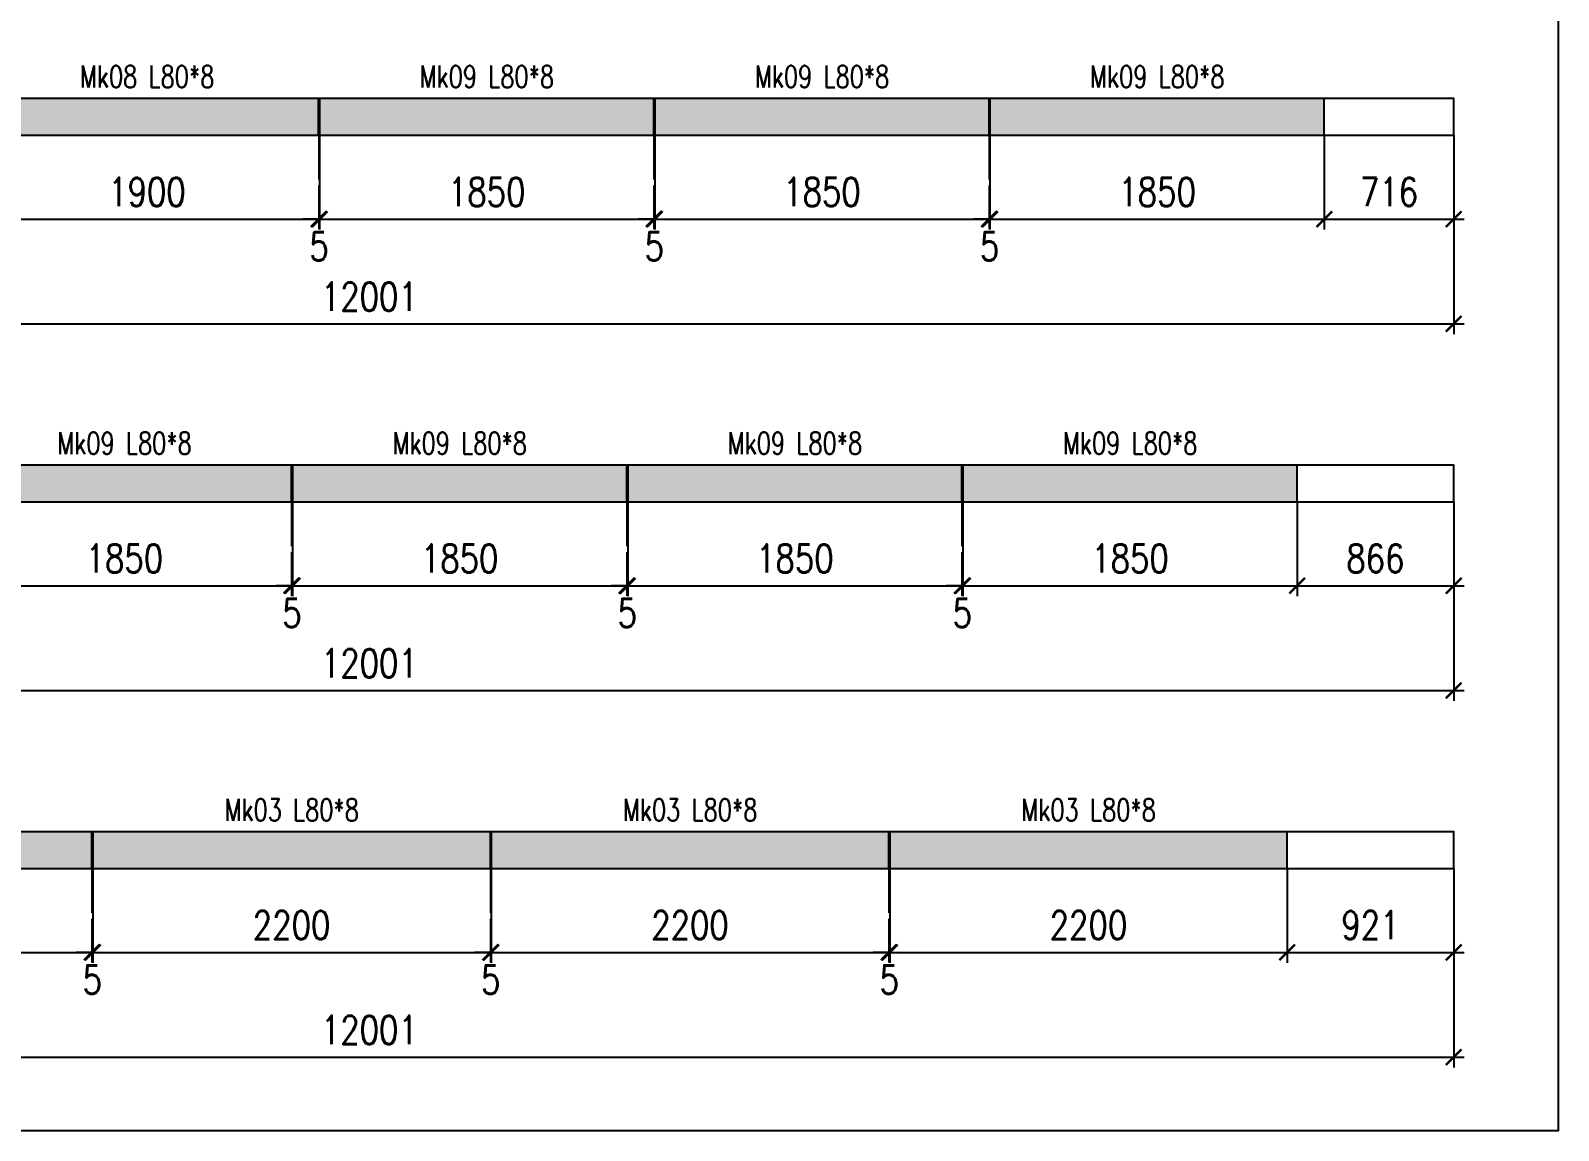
# Model space of a CAD drawing. Header units: millimetres. Extents: x -56 to 421004, y -1 to 91234.
# Drawn here: x 176852 to 185307, y 53550 to 59637 of the extents above; entities that cross this region are included whole.
import ezdxf
from ezdxf.enums import TextEntityAlignment as Align

# ---------------------------------------------------------------- set-up
doc = ezdxf.new("R2010")
doc.units = ezdxf.units.MM
doc.styles.add('EasyCutStyle', font='romans.shx', dxfattribs={"width": 0.8})
doc.styles.add('EasyCutStyleOptimezeBars', font='Romans.shx', dxfattribs={"width": 0.8})
doc.dimstyles.new('EasyCutDimOptimezeBars', dxfattribs={"dimscale": 57.971, "dimtxt": 2.7, "dimasz": 1.5, "dimexe": 1, "dimexo": 0, "dimgap": 1.25, "dimtad": 1, "dimdec": 1, "dimrnd": 0.5, "dimzin": 12, "dimdsep": 46, "dimtxsty": 'EasyCutStyleOptimezeBars', "dimblk": 'ARCHTICK', "dimblk1": 'ARCHTICK', "dimblk2": 'ARCHTICK', "dimcen": 1, "dimdle": 1, "dimclrd": 1, "dimclre": 1, "dimclrt": 3, "dimadec": 3, "dimazin": 0, "dimtfac": 1, "dimtdec": 1, "dimtix": 1, "dimtmove": 0, "dimatfit": 3, "dimfxl": 1, "dimtfill": 1, "dimtolj": 1, "dimtzin": 0, "dimarcsym": 0})

# ---------------------------------------------------------------- blocks, each defined once
blk = doc.blocks.new('_ArchTick')
at = {"color": 0, "linetype": 'ByBlock', "const_width": 0.15}
blk.add_lwpolyline([(-0.5, -0.5), (0.5, 0.5)], dxfattribs=at)
blk = doc.blocks.new('*D1141')
at = {"color": 1, "lineweight": -2}
for p, q in [((176546.3, 59057.4), (176546.3, 58535.6)), ((178446.3, 59057.4), (178446.3, 58535.6)), ((176488.3, 58593.6), (178504.2, 58593.6))]:
    blk.add_line(p, q, dxfattribs=at)
at = {"layer": 'Defpoints', "color": 0}
for p in [(176546.3, 59057.4), (178446.3, 59057.4), (178446.3, 58593.6)]:
    blk.add_point(p, dxfattribs=at)
at = {"color": 1, "lineweight": -2, "xscale": 86.9637, "yscale": 86.9637, "zscale": 86.9637, "rotation": 180}
blk.add_blockref('_ArchTick', (176546.3, 58593.6), dxfattribs=at)
at = {"color": 1, "lineweight": -2, "xscale": 86.9637, "yscale": 86.9637, "zscale": 86.9637}
blk.add_blockref('_ArchTick', (178446.3, 58593.6), dxfattribs=at)
at = {"color": 3, "insert": (177496.3, 58744.3), "char_height": 156.53, "attachment_point": 5, "style": 'EasyCutStyleOptimezeBars', "bg_fill": 3, "box_fill_scale": 1.1, "bg_fill_color": 256, "bg_fill_true_color": 13158600, "bg_fill_transparency": 1055532}
blk.add_mtext('\\A1;1900', dxfattribs=at)
blk = doc.blocks.new('*D1142')
at = {"color": 1, "lineweight": -2}
for p, q in [((178446.3, 59057.4), (178446.3, 58535.6)), ((178451.3, 59057.4), (178451.3, 58535.6)), ((178446.3, 58593.6), (178359.3, 58593.6)), ((178446.3, 58593.6), (178451.3, 58593.6)), ((178451.3, 58593.6), (178538.2, 58593.6))]:
    blk.add_line(p, q, dxfattribs=at)
at = {"layer": 'Defpoints', "color": 0}
for p in [(178446.3, 59057.4), (178451.3, 59057.4), (178451.3, 58593.6)]:
    blk.add_point(p, dxfattribs=at)
at = {"color": 1, "lineweight": -2, "xscale": 86.9637, "yscale": 86.9637, "zscale": 86.9637}
blk.add_blockref('_ArchTick', (178446.3, 58593.6), dxfattribs=at)
at = {"color": 1, "lineweight": -2, "xscale": 86.9637, "yscale": 86.9637, "zscale": 86.9637, "rotation": 180}
blk.add_blockref('_ArchTick', (178451.3, 58593.6), dxfattribs=at)
at = {"color": 3, "char_height": 156.53, "attachment_point": 5, "style": 'EasyCutStyleOptimezeBars', "bg_fill": 3, "box_fill_scale": 1.1, "bg_fill_color": 256, "bg_fill_true_color": 13158600}
for s, insert, bg_fill_transparency in [('\\A1;', (178448.8, 58796.5), 10834976), ('\\A1;5', (178448.8, 58442.9), 6990238)]:
    blk.add_mtext(s, dxfattribs=dict(at, insert=insert, bg_fill_transparency=bg_fill_transparency))
blk = doc.blocks.new('*D1143')
at = {"color": 1, "lineweight": -2}
for p, q in [((178451.3, 59057.4), (178451.3, 58535.6)), ((180301.3, 59057.4), (180301.3, 58535.6)), ((178393.3, 58593.6), (180359.2, 58593.6))]:
    blk.add_line(p, q, dxfattribs=at)
at = {"layer": 'Defpoints', "color": 0}
for p in [(178451.3, 59057.4), (180301.3, 59057.4), (180301.3, 58593.6)]:
    blk.add_point(p, dxfattribs=at)
at = {"color": 1, "lineweight": -2, "xscale": 86.9637, "yscale": 86.9637, "zscale": 86.9637, "rotation": 180}
blk.add_blockref('_ArchTick', (178451.3, 58593.6), dxfattribs=at)
at = {"color": 1, "lineweight": -2, "xscale": 86.9637, "yscale": 86.9637, "zscale": 86.9637}
blk.add_blockref('_ArchTick', (180301.3, 58593.6), dxfattribs=at)
at = {"color": 3, "insert": (179376.3, 58744.3), "char_height": 156.53, "attachment_point": 5, "style": 'EasyCutStyleOptimezeBars', "bg_fill": 3, "box_fill_scale": 1.1, "bg_fill_color": 256, "bg_fill_true_color": 13158600, "bg_fill_transparency": 10835492}
blk.add_mtext('\\A1;1850', dxfattribs=at)
blk = doc.blocks.new('*D1144')
at = {"color": 1, "lineweight": -2}
for p, q in [((180301.3, 59057.4), (180301.3, 58535.6)), ((180306.3, 59057.4), (180306.3, 58535.6)), ((180301.3, 58593.6), (180214.3, 58593.6)), ((180301.3, 58593.6), (180306.3, 58593.6)), ((180306.3, 58593.6), (180393.2, 58593.6))]:
    blk.add_line(p, q, dxfattribs=at)
at = {"layer": 'Defpoints', "color": 0}
for p in [(180301.3, 59057.4), (180306.3, 59057.4), (180306.3, 58593.6)]:
    blk.add_point(p, dxfattribs=at)
at = {"color": 1, "lineweight": -2, "xscale": 86.9637, "yscale": 86.9637, "zscale": 86.9637}
blk.add_blockref('_ArchTick', (180301.3, 58593.6), dxfattribs=at)
at = {"color": 1, "lineweight": -2, "xscale": 86.9637, "yscale": 86.9637, "zscale": 86.9637, "rotation": 180}
blk.add_blockref('_ArchTick', (180306.3, 58593.6), dxfattribs=at)
at = {"color": 3, "char_height": 156.53, "attachment_point": 5, "style": 'EasyCutStyleOptimezeBars', "bg_fill": 3, "box_fill_scale": 1.1, "bg_fill_color": 256, "bg_fill_true_color": 13158600}
for s, insert, bg_fill_transparency in [('\\A1;', (180303.8, 58796.5), 10835492), ('\\A1;5', (180303.8, 58442.9), 6619204)]:
    blk.add_mtext(s, dxfattribs=dict(at, insert=insert, bg_fill_transparency=bg_fill_transparency))
blk = doc.blocks.new('*D1145')
at = {"color": 1, "lineweight": -2}
for p, q in [((180306.3, 59057.4), (180306.3, 58535.6)), ((182156.3, 59057.4), (182156.3, 58535.6)), ((180248.3, 58593.6), (182214.2, 58593.6))]:
    blk.add_line(p, q, dxfattribs=at)
at = {"layer": 'Defpoints', "color": 0}
for p in [(180306.3, 59057.4), (182156.3, 59057.4), (182156.3, 58593.6)]:
    blk.add_point(p, dxfattribs=at)
at = {"color": 1, "lineweight": -2, "xscale": 86.9637, "yscale": 86.9637, "zscale": 86.9637, "rotation": 180}
blk.add_blockref('_ArchTick', (180306.3, 58593.6), dxfattribs=at)
at = {"color": 1, "lineweight": -2, "xscale": 86.9637, "yscale": 86.9637, "zscale": 86.9637}
blk.add_blockref('_ArchTick', (182156.3, 58593.6), dxfattribs=at)
at = {"color": 3, "insert": (181231.3, 58744.3), "char_height": 156.53, "attachment_point": 5, "style": 'EasyCutStyleOptimezeBars', "bg_fill": 3, "box_fill_scale": 1.1, "bg_fill_color": 256, "bg_fill_true_color": 13158600, "bg_fill_transparency": 10837040}
blk.add_mtext('\\A1;1850', dxfattribs=at)
blk = doc.blocks.new('*D1146')
at = {"color": 1, "lineweight": -2}
for p, q in [((182156.3, 59057.4), (182156.3, 58535.6)), ((182161.3, 59057.4), (182161.3, 58535.6)), ((182156.3, 58593.6), (182069.3, 58593.6)), ((182156.3, 58593.6), (182161.3, 58593.6)), ((182161.3, 58593.6), (182248.2, 58593.6))]:
    blk.add_line(p, q, dxfattribs=at)
at = {"layer": 'Defpoints', "color": 0}
for p in [(182156.3, 59057.4), (182161.3, 59057.4), (182161.3, 58593.6)]:
    blk.add_point(p, dxfattribs=at)
at = {"color": 1, "lineweight": -2, "xscale": 86.9637, "yscale": 86.9637, "zscale": 86.9637}
blk.add_blockref('_ArchTick', (182156.3, 58593.6), dxfattribs=at)
at = {"color": 1, "lineweight": -2, "xscale": 86.9637, "yscale": 86.9637, "zscale": 86.9637, "rotation": 180}
blk.add_blockref('_ArchTick', (182161.3, 58593.6), dxfattribs=at)
at = {"color": 3, "char_height": 156.53, "attachment_point": 5, "style": 'EasyCutStyleOptimezeBars', "bg_fill": 3, "box_fill_scale": 1.1, "bg_fill_color": 256, "bg_fill_true_color": 13158600}
for s, insert, bg_fill_transparency in [('\\A1;', (182158.8, 58796.5), 1245404), ('\\A1;5', (182158.8, 58442.9), 1262972)]:
    blk.add_mtext(s, dxfattribs=dict(at, insert=insert, bg_fill_transparency=bg_fill_transparency))
blk = doc.blocks.new('*D1147')
at = {"color": 1, "lineweight": -2}
for p, q in [((182161.3, 59057.4), (182161.3, 58535.6)), ((184011.3, 59057.4), (184011.3, 58535.6)), ((182103.3, 58593.6), (184069.2, 58593.6))]:
    blk.add_line(p, q, dxfattribs=at)
at = {"layer": 'Defpoints', "color": 0}
for p in [(182161.3, 59057.4), (184011.3, 59057.4), (184011.3, 58593.6)]:
    blk.add_point(p, dxfattribs=at)
at = {"color": 1, "lineweight": -2, "xscale": 86.9637, "yscale": 86.9637, "zscale": 86.9637, "rotation": 180}
blk.add_blockref('_ArchTick', (182161.3, 58593.6), dxfattribs=at)
at = {"color": 1, "lineweight": -2, "xscale": 86.9637, "yscale": 86.9637, "zscale": 86.9637}
blk.add_blockref('_ArchTick', (184011.3, 58593.6), dxfattribs=at)
at = {"color": 3, "insert": (183086.3, 58744.3), "char_height": 156.53, "attachment_point": 5, "style": 'EasyCutStyleOptimezeBars', "bg_fill": 3, "box_fill_scale": 1.1, "bg_fill_color": 256, "bg_fill_true_color": 13158600, "bg_fill_transparency": 1328540}
blk.add_mtext('\\A1;1850', dxfattribs=at)
blk = doc.blocks.new('*D1148')
at = {"color": 1, "lineweight": -2}
for p, q in [((184011.3, 59057.4), (184011.3, 58535.6)), ((184727.3, 59057.4), (184727.3, 58535.6)), ((183953.3, 58593.6), (184785.2, 58593.6))]:
    blk.add_line(p, q, dxfattribs=at)
at = {"layer": 'Defpoints', "color": 0}
for p in [(184011.3, 59057.4), (184727.3, 59057.4), (184727.3, 58593.6)]:
    blk.add_point(p, dxfattribs=at)
at = {"color": 1, "lineweight": -2, "xscale": 86.9637, "yscale": 86.9637, "zscale": 86.9637, "rotation": 180}
blk.add_blockref('_ArchTick', (184011.3, 58593.6), dxfattribs=at)
at = {"color": 1, "lineweight": -2, "xscale": 86.9637, "yscale": 86.9637, "zscale": 86.9637}
blk.add_blockref('_ArchTick', (184727.3, 58593.6), dxfattribs=at)
at = {"color": 3, "insert": (184369.3, 58744.3), "char_height": 156.53, "attachment_point": 5, "style": 'EasyCutStyleOptimezeBars', "bg_fill": 3, "box_fill_scale": 1.1, "bg_fill_color": 256, "bg_fill_true_color": 13158600, "bg_fill_transparency": 1354124}
blk.add_mtext('\\A1;716', dxfattribs=at)
blk = doc.blocks.new('*D1149')
at = {"color": 1, "lineweight": -2}
for p, q in [((172726.3, 59057.4), (172726.3, 57955.9)), ((184727.3, 59057.4), (184727.3, 57955.9)), ((172668.3, 58013.8), (184785.2, 58013.8))]:
    blk.add_line(p, q, dxfattribs=at)
at = {"layer": 'Defpoints', "color": 0}
for p in [(172726.3, 59057.4), (184727.3, 59057.4), (184727.3, 58013.8)]:
    blk.add_point(p, dxfattribs=at)
at = {"color": 1, "lineweight": -2, "xscale": 86.9637, "yscale": 86.9637, "zscale": 86.9637, "rotation": 180}
blk.add_blockref('_ArchTick', (172726.3, 58013.8), dxfattribs=at)
at = {"color": 1, "lineweight": -2, "xscale": 86.9637, "yscale": 86.9637, "zscale": 86.9637}
blk.add_blockref('_ArchTick', (184727.3, 58013.8), dxfattribs=at)
at = {"color": 3, "insert": (178726.8, 58164.6), "char_height": 156.53, "attachment_point": 5, "style": 'EasyCutStyleOptimezeBars', "bg_fill": 3, "box_fill_scale": 1.1, "bg_fill_color": 256, "bg_fill_true_color": 13158600, "bg_fill_transparency": 4837208}
blk.add_mtext('\\A1;12001', dxfattribs=at)
blk = doc.blocks.new('*D1155')
at = {"color": 1, "lineweight": -2}
for p, q in [((176446.3, 57028.3), (176446.3, 56506.5)), ((178296.3, 57028.3), (178296.3, 56506.5)), ((176388.3, 56564.5), (178354.2, 56564.5))]:
    blk.add_line(p, q, dxfattribs=at)
at = {"layer": 'Defpoints', "color": 0}
for p in [(176446.3, 57028.3), (178296.3, 57028.3), (178296.3, 56564.5)]:
    blk.add_point(p, dxfattribs=at)
at = {"color": 1, "lineweight": -2, "xscale": 86.9637, "yscale": 86.9637, "zscale": 86.9637, "rotation": 180}
blk.add_blockref('_ArchTick', (176446.3, 56564.5), dxfattribs=at)
at = {"color": 1, "lineweight": -2, "xscale": 86.9637, "yscale": 86.9637, "zscale": 86.9637}
blk.add_blockref('_ArchTick', (178296.3, 56564.5), dxfattribs=at)
at = {"color": 3, "insert": (177371.3, 56715.2), "char_height": 156.53, "attachment_point": 5, "style": 'EasyCutStyleOptimezeBars', "bg_fill": 3, "box_fill_scale": 1.1, "bg_fill_color": 256, "bg_fill_true_color": 13158600, "bg_fill_transparency": 2188832}
blk.add_mtext('\\A1;1850', dxfattribs=at)
blk = doc.blocks.new('*D1156')
at = {"color": 1, "lineweight": -2}
for p, q in [((178296.3, 57028.3), (178296.3, 56506.5)), ((178301.3, 57028.3), (178301.3, 56506.5)), ((178296.3, 56564.5), (178209.3, 56564.5)), ((178296.3, 56564.5), (178301.3, 56564.5)), ((178301.3, 56564.5), (178388.2, 56564.5))]:
    blk.add_line(p, q, dxfattribs=at)
at = {"layer": 'Defpoints', "color": 0}
for p in [(178296.3, 57028.3), (178301.3, 57028.3), (178301.3, 56564.5)]:
    blk.add_point(p, dxfattribs=at)
at = {"color": 1, "lineweight": -2, "xscale": 86.9637, "yscale": 86.9637, "zscale": 86.9637}
blk.add_blockref('_ArchTick', (178296.3, 56564.5), dxfattribs=at)
at = {"color": 1, "lineweight": -2, "xscale": 86.9637, "yscale": 86.9637, "zscale": 86.9637, "rotation": 180}
blk.add_blockref('_ArchTick', (178301.3, 56564.5), dxfattribs=at)
at = {"color": 3, "char_height": 156.53, "attachment_point": 5, "style": 'EasyCutStyleOptimezeBars', "bg_fill": 3, "box_fill_scale": 1.1, "bg_fill_color": 256, "bg_fill_true_color": 13158600}
for s, insert, bg_fill_transparency in [('\\A1;', (178298.8, 56767.4), 2679132), ('\\A1;5', (178298.8, 56413.7), 1692060)]:
    blk.add_mtext(s, dxfattribs=dict(at, insert=insert, bg_fill_transparency=bg_fill_transparency))
blk = doc.blocks.new('*D1157')
at = {"color": 1, "lineweight": -2}
for p, q in [((178301.3, 57028.3), (178301.3, 56506.5)), ((180151.3, 57028.3), (180151.3, 56506.5)), ((178243.3, 56564.5), (180209.2, 56564.5))]:
    blk.add_line(p, q, dxfattribs=at)
at = {"layer": 'Defpoints', "color": 0}
for p in [(178301.3, 57028.3), (180151.3, 57028.3), (180151.3, 56564.5)]:
    blk.add_point(p, dxfattribs=at)
at = {"color": 1, "lineweight": -2, "xscale": 86.9637, "yscale": 86.9637, "zscale": 86.9637, "rotation": 180}
blk.add_blockref('_ArchTick', (178301.3, 56564.5), dxfattribs=at)
at = {"color": 1, "lineweight": -2, "xscale": 86.9637, "yscale": 86.9637, "zscale": 86.9637}
blk.add_blockref('_ArchTick', (180151.3, 56564.5), dxfattribs=at)
at = {"color": 3, "insert": (179226.3, 56715.2), "char_height": 156.53, "attachment_point": 5, "style": 'EasyCutStyleOptimezeBars', "bg_fill": 3, "box_fill_scale": 1.1, "bg_fill_color": 256, "bg_fill_true_color": 13158600, "bg_fill_transparency": 1715920}
blk.add_mtext('\\A1;1850', dxfattribs=at)
blk = doc.blocks.new('*D1158')
at = {"color": 1, "lineweight": -2}
for p, q in [((180151.3, 57028.3), (180151.3, 56506.5)), ((180156.3, 57028.3), (180156.3, 56506.5)), ((180151.3, 56564.5), (180064.3, 56564.5)), ((180151.3, 56564.5), (180156.3, 56564.5)), ((180156.3, 56564.5), (180243.2, 56564.5))]:
    blk.add_line(p, q, dxfattribs=at)
at = {"layer": 'Defpoints', "color": 0}
for p in [(180151.3, 57028.3), (180156.3, 57028.3), (180156.3, 56564.5)]:
    blk.add_point(p, dxfattribs=at)
at = {"color": 1, "lineweight": -2, "xscale": 86.9637, "yscale": 86.9637, "zscale": 86.9637}
blk.add_blockref('_ArchTick', (180151.3, 56564.5), dxfattribs=at)
at = {"color": 1, "lineweight": -2, "xscale": 86.9637, "yscale": 86.9637, "zscale": 86.9637, "rotation": 180}
blk.add_blockref('_ArchTick', (180156.3, 56564.5), dxfattribs=at)
at = {"color": 3, "char_height": 156.53, "attachment_point": 5, "style": 'EasyCutStyleOptimezeBars', "bg_fill": 3, "box_fill_scale": 1.1, "bg_fill_color": 256, "bg_fill_true_color": 13158600, "bg_fill_transparency": 1795644}
for s, insert in [('\\A1;', (180153.8, 56767.4)), ('\\A1;5', (180153.8, 56413.7))]:
    blk.add_mtext(s, dxfattribs=dict(at, insert=insert))
blk = doc.blocks.new('*D1159')
at = {"color": 1, "lineweight": -2}
for p, q in [((180156.3, 57028.3), (180156.3, 56506.5)), ((182006.3, 57028.3), (182006.3, 56506.5)), ((180098.3, 56564.5), (182064.2, 56564.5))]:
    blk.add_line(p, q, dxfattribs=at)
at = {"layer": 'Defpoints', "color": 0}
for p in [(180156.3, 57028.3), (182006.3, 57028.3), (182006.3, 56564.5)]:
    blk.add_point(p, dxfattribs=at)
at = {"color": 1, "lineweight": -2, "xscale": 86.9637, "yscale": 86.9637, "zscale": 86.9637, "rotation": 180}
blk.add_blockref('_ArchTick', (180156.3, 56564.5), dxfattribs=at)
at = {"color": 1, "lineweight": -2, "xscale": 86.9637, "yscale": 86.9637, "zscale": 86.9637}
blk.add_blockref('_ArchTick', (182006.3, 56564.5), dxfattribs=at)
at = {"color": 3, "insert": (181081.3, 56715.2), "char_height": 156.53, "attachment_point": 5, "style": 'EasyCutStyleOptimezeBars', "bg_fill": 3, "box_fill_scale": 1.1, "bg_fill_color": 256, "bg_fill_true_color": 13158600, "bg_fill_transparency": 1816128}
blk.add_mtext('\\A1;1850', dxfattribs=at)
blk = doc.blocks.new('*D1160')
at = {"color": 1, "lineweight": -2}
for p, q in [((182006.3, 57028.3), (182006.3, 56506.5)), ((182011.3, 57028.3), (182011.3, 56506.5)), ((182006.3, 56564.5), (181919.3, 56564.5)), ((182006.3, 56564.5), (182011.3, 56564.5)), ((182011.3, 56564.5), (182098.2, 56564.5))]:
    blk.add_line(p, q, dxfattribs=at)
at = {"layer": 'Defpoints', "color": 0}
for p in [(182006.3, 57028.3), (182011.3, 57028.3), (182011.3, 56564.5)]:
    blk.add_point(p, dxfattribs=at)
at = {"color": 1, "lineweight": -2, "xscale": 86.9637, "yscale": 86.9637, "zscale": 86.9637}
blk.add_blockref('_ArchTick', (182006.3, 56564.5), dxfattribs=at)
at = {"color": 1, "lineweight": -2, "xscale": 86.9637, "yscale": 86.9637, "zscale": 86.9637, "rotation": 180}
blk.add_blockref('_ArchTick', (182011.3, 56564.5), dxfattribs=at)
at = {"color": 3, "char_height": 156.53, "attachment_point": 5, "style": 'EasyCutStyleOptimezeBars', "bg_fill": 3, "box_fill_scale": 1.1, "bg_fill_color": 256, "bg_fill_true_color": 13158600}
for s, insert, bg_fill_transparency in [('\\A1;', (182008.8, 56767.4), 2682372), ('\\A1;5', (182008.8, 56413.7), 2682620)]:
    blk.add_mtext(s, dxfattribs=dict(at, insert=insert, bg_fill_transparency=bg_fill_transparency))
blk = doc.blocks.new('*D1161')
at = {"color": 1, "lineweight": -2}
for p, q in [((182011.3, 57028.3), (182011.3, 56506.5)), ((183861.3, 57028.3), (183861.3, 56506.5)), ((181953.3, 56564.5), (183919.2, 56564.5))]:
    blk.add_line(p, q, dxfattribs=at)
at = {"layer": 'Defpoints', "color": 0}
for p in [(182011.3, 57028.3), (183861.3, 57028.3), (183861.3, 56564.5)]:
    blk.add_point(p, dxfattribs=at)
at = {"color": 1, "lineweight": -2, "xscale": 86.9637, "yscale": 86.9637, "zscale": 86.9637, "rotation": 180}
blk.add_blockref('_ArchTick', (182011.3, 56564.5), dxfattribs=at)
at = {"color": 1, "lineweight": -2, "xscale": 86.9637, "yscale": 86.9637, "zscale": 86.9637}
blk.add_blockref('_ArchTick', (183861.3, 56564.5), dxfattribs=at)
at = {"color": 3, "insert": (182936.3, 56715.2), "char_height": 156.53, "attachment_point": 5, "style": 'EasyCutStyleOptimezeBars', "bg_fill": 3, "box_fill_scale": 1.1, "bg_fill_color": 256, "bg_fill_true_color": 13158600, "bg_fill_transparency": 2683260}
blk.add_mtext('\\A1;1850', dxfattribs=at)
blk = doc.blocks.new('*D1162')
at = {"color": 1, "lineweight": -2}
for p, q in [((183861.3, 57028.3), (183861.3, 56506.5)), ((184727.3, 57028.3), (184727.3, 56506.5)), ((183803.3, 56564.5), (184785.2, 56564.5))]:
    blk.add_line(p, q, dxfattribs=at)
at = {"layer": 'Defpoints', "color": 0}
for p in [(183861.3, 57028.3), (184727.3, 57028.3), (184727.3, 56564.5)]:
    blk.add_point(p, dxfattribs=at)
at = {"color": 1, "lineweight": -2, "xscale": 86.9637, "yscale": 86.9637, "zscale": 86.9637, "rotation": 180}
blk.add_blockref('_ArchTick', (183861.3, 56564.5), dxfattribs=at)
at = {"color": 1, "lineweight": -2, "xscale": 86.9637, "yscale": 86.9637, "zscale": 86.9637}
blk.add_blockref('_ArchTick', (184727.3, 56564.5), dxfattribs=at)
at = {"color": 3, "insert": (184294.3, 56715.2), "char_height": 156.53, "attachment_point": 5, "style": 'EasyCutStyleOptimezeBars', "bg_fill": 3, "box_fill_scale": 1.1, "bg_fill_color": 256, "bg_fill_true_color": 13158600, "bg_fill_transparency": 2129964}
blk.add_mtext('\\A1;866', dxfattribs=at)
blk = doc.blocks.new('*D1163')
at = {"color": 1, "lineweight": -2}
for p, q in [((172726.3, 57028.3), (172726.3, 55926.7)), ((184727.3, 57028.3), (184727.3, 55926.7)), ((172668.3, 55984.7), (184785.2, 55984.7))]:
    blk.add_line(p, q, dxfattribs=at)
at = {"layer": 'Defpoints', "color": 0}
for p in [(172726.3, 57028.3), (184727.3, 57028.3), (184727.3, 55984.7)]:
    blk.add_point(p, dxfattribs=at)
at = {"color": 1, "lineweight": -2, "xscale": 86.9637, "yscale": 86.9637, "zscale": 86.9637, "rotation": 180}
blk.add_blockref('_ArchTick', (172726.3, 55984.7), dxfattribs=at)
at = {"color": 1, "lineweight": -2, "xscale": 86.9637, "yscale": 86.9637, "zscale": 86.9637}
blk.add_blockref('_ArchTick', (184727.3, 55984.7), dxfattribs=at)
at = {"color": 3, "insert": (178726.8, 56135.4), "char_height": 156.53, "attachment_point": 5, "style": 'EasyCutStyleOptimezeBars', "bg_fill": 3, "box_fill_scale": 1.1, "bg_fill_color": 256, "bg_fill_true_color": 13158600, "bg_fill_transparency": 1203100}
blk.add_mtext('\\A1;12001', dxfattribs=at)
blk = doc.blocks.new('*D1167')
at = {"color": 1, "lineweight": -2}
for p, q in [((174991.3, 54999.1), (174991.3, 54477.3)), ((177191.3, 54999.1), (177191.3, 54477.3)), ((174933.3, 54535.3), (177249.2, 54535.3))]:
    blk.add_line(p, q, dxfattribs=at)
at = {"layer": 'Defpoints', "color": 0}
for p in [(174991.3, 54999.1), (177191.3, 54999.1), (177191.3, 54535.3)]:
    blk.add_point(p, dxfattribs=at)
at = {"color": 1, "lineweight": -2, "xscale": 86.9637, "yscale": 86.9637, "zscale": 86.9637, "rotation": 180}
blk.add_blockref('_ArchTick', (174991.3, 54535.3), dxfattribs=at)
at = {"color": 1, "lineweight": -2, "xscale": 86.9637, "yscale": 86.9637, "zscale": 86.9637}
blk.add_blockref('_ArchTick', (177191.3, 54535.3), dxfattribs=at)
at = {"color": 3, "insert": (176091.3, 54686), "char_height": 156.53, "attachment_point": 5, "style": 'EasyCutStyleOptimezeBars', "bg_fill": 3, "box_fill_scale": 1.1, "bg_fill_color": 256, "bg_fill_true_color": 13158600, "bg_fill_transparency": 0}
blk.add_mtext('\\A1;2200', dxfattribs=at)
blk = doc.blocks.new('*D1168')
at = {"color": 1, "lineweight": -2}
for p, q in [((177191.3, 54999.1), (177191.3, 54477.3)), ((177196.3, 54999.1), (177196.3, 54477.3)), ((177191.3, 54535.3), (177104.3, 54535.3)), ((177191.3, 54535.3), (177196.3, 54535.3)), ((177196.3, 54535.3), (177283.2, 54535.3))]:
    blk.add_line(p, q, dxfattribs=at)
at = {"layer": 'Defpoints', "color": 0}
for p in [(177191.3, 54999.1), (177196.3, 54999.1), (177196.3, 54535.3)]:
    blk.add_point(p, dxfattribs=at)
at = {"color": 1, "lineweight": -2, "xscale": 86.9637, "yscale": 86.9637, "zscale": 86.9637}
blk.add_blockref('_ArchTick', (177191.3, 54535.3), dxfattribs=at)
at = {"color": 1, "lineweight": -2, "xscale": 86.9637, "yscale": 86.9637, "zscale": 86.9637, "rotation": 180}
blk.add_blockref('_ArchTick', (177196.3, 54535.3), dxfattribs=at)
at = {"color": 3, "char_height": 156.53, "attachment_point": 5, "style": 'EasyCutStyleOptimezeBars', "bg_fill": 3, "box_fill_scale": 1.1, "bg_fill_color": 256, "bg_fill_true_color": 13158600}
for s, insert, bg_fill_transparency in [('\\A1;', (177193.8, 54738.2), 4837207), ('\\A1;5', (177193.8, 54384.6), 0)]:
    blk.add_mtext(s, dxfattribs=dict(at, insert=insert, bg_fill_transparency=bg_fill_transparency))
blk = doc.blocks.new('*D1169')
at = {"color": 1, "lineweight": -2}
for p, q in [((177196.3, 54999.1), (177196.3, 54477.3)), ((179396.3, 54999.1), (179396.3, 54477.3)), ((177138.3, 54535.3), (179454.2, 54535.3))]:
    blk.add_line(p, q, dxfattribs=at)
at = {"layer": 'Defpoints', "color": 0}
for p in [(177196.3, 54999.1), (179396.3, 54999.1), (179396.3, 54535.3)]:
    blk.add_point(p, dxfattribs=at)
at = {"color": 1, "lineweight": -2, "xscale": 86.9637, "yscale": 86.9637, "zscale": 86.9637, "rotation": 180}
blk.add_blockref('_ArchTick', (177196.3, 54535.3), dxfattribs=at)
at = {"color": 1, "lineweight": -2, "xscale": 86.9637, "yscale": 86.9637, "zscale": 86.9637}
blk.add_blockref('_ArchTick', (179396.3, 54535.3), dxfattribs=at)
at = {"color": 3, "insert": (178296.3, 54686), "char_height": 156.53, "attachment_point": 5, "style": 'EasyCutStyleOptimezeBars', "bg_fill": 3, "box_fill_scale": 1.1, "bg_fill_color": 256, "bg_fill_true_color": 13158600, "bg_fill_transparency": 2643520}
blk.add_mtext('\\A1;2200', dxfattribs=at)
blk = doc.blocks.new('*D1170')
at = {"color": 1, "lineweight": -2}
for p, q in [((179396.3, 54999.1), (179396.3, 54477.3)), ((179401.3, 54999.1), (179401.3, 54477.3)), ((179396.3, 54535.3), (179309.3, 54535.3)), ((179396.3, 54535.3), (179401.3, 54535.3)), ((179401.3, 54535.3), (179488.2, 54535.3))]:
    blk.add_line(p, q, dxfattribs=at)
at = {"layer": 'Defpoints', "color": 0}
for p in [(179396.3, 54999.1), (179401.3, 54999.1), (179401.3, 54535.3)]:
    blk.add_point(p, dxfattribs=at)
at = {"color": 1, "lineweight": -2, "xscale": 86.9637, "yscale": 86.9637, "zscale": 86.9637}
blk.add_blockref('_ArchTick', (179396.3, 54535.3), dxfattribs=at)
at = {"color": 1, "lineweight": -2, "xscale": 86.9637, "yscale": 86.9637, "zscale": 86.9637, "rotation": 180}
blk.add_blockref('_ArchTick', (179401.3, 54535.3), dxfattribs=at)
at = {"color": 3, "char_height": 156.53, "attachment_point": 5, "style": 'EasyCutStyleOptimezeBars', "bg_fill": 3, "box_fill_scale": 1.1, "bg_fill_color": 256, "bg_fill_true_color": 13158600}
for s, insert, bg_fill_transparency in [('\\A1;', (179398.8, 54738.2), 2695128), ('\\A1;5', (179398.8, 54384.6), 0)]:
    blk.add_mtext(s, dxfattribs=dict(at, insert=insert, bg_fill_transparency=bg_fill_transparency))
blk = doc.blocks.new('*D1171')
at = {"color": 1, "lineweight": -2}
for p, q in [((179401.3, 54999.1), (179401.3, 54477.3)), ((181601.3, 54999.1), (181601.3, 54477.3)), ((179343.3, 54535.3), (181659.2, 54535.3))]:
    blk.add_line(p, q, dxfattribs=at)
at = {"layer": 'Defpoints', "color": 0}
for p in [(179401.3, 54999.1), (181601.3, 54999.1), (181601.3, 54535.3)]:
    blk.add_point(p, dxfattribs=at)
at = {"color": 1, "lineweight": -2, "xscale": 86.9637, "yscale": 86.9637, "zscale": 86.9637, "rotation": 180}
blk.add_blockref('_ArchTick', (179401.3, 54535.3), dxfattribs=at)
at = {"color": 1, "lineweight": -2, "xscale": 86.9637, "yscale": 86.9637, "zscale": 86.9637}
blk.add_blockref('_ArchTick', (181601.3, 54535.3), dxfattribs=at)
at = {"color": 3, "insert": (180501.3, 54686), "char_height": 156.53, "attachment_point": 5, "style": 'EasyCutStyleOptimezeBars', "bg_fill": 3, "box_fill_scale": 1.1, "bg_fill_color": 256, "bg_fill_true_color": 13158600, "bg_fill_transparency": 3562700}
blk.add_mtext('\\A1;2200', dxfattribs=at)
blk = doc.blocks.new('*D1172')
at = {"color": 1, "lineweight": -2}
for p, q in [((181601.3, 54999.1), (181601.3, 54477.3)), ((181606.3, 54999.1), (181606.3, 54477.3)), ((181601.3, 54535.3), (181514.3, 54535.3)), ((181601.3, 54535.3), (181606.3, 54535.3)), ((181606.3, 54535.3), (181693.2, 54535.3))]:
    blk.add_line(p, q, dxfattribs=at)
at = {"layer": 'Defpoints', "color": 0}
for p in [(181601.3, 54999.1), (181606.3, 54999.1), (181606.3, 54535.3)]:
    blk.add_point(p, dxfattribs=at)
at = {"color": 1, "lineweight": -2, "xscale": 86.9637, "yscale": 86.9637, "zscale": 86.9637}
blk.add_blockref('_ArchTick', (181601.3, 54535.3), dxfattribs=at)
at = {"color": 1, "lineweight": -2, "xscale": 86.9637, "yscale": 86.9637, "zscale": 86.9637, "rotation": 180}
blk.add_blockref('_ArchTick', (181606.3, 54535.3), dxfattribs=at)
at = {"color": 3, "char_height": 156.53, "attachment_point": 5, "style": 'EasyCutStyleOptimezeBars', "bg_fill": 3, "box_fill_scale": 1.1, "bg_fill_color": 256, "bg_fill_true_color": 13158600}
for s, insert, bg_fill_transparency in [('\\A1;', (181603.8, 54738.2), 2670656), ('\\A1;5', (181603.8, 54384.6), 2673696)]:
    blk.add_mtext(s, dxfattribs=dict(at, insert=insert, bg_fill_transparency=bg_fill_transparency))
blk = doc.blocks.new('*D1173')
at = {"color": 1, "lineweight": -2}
for p, q in [((181606.3, 54999.1), (181606.3, 54477.3)), ((183806.3, 54999.1), (183806.3, 54477.3)), ((181548.3, 54535.3), (183864.2, 54535.3))]:
    blk.add_line(p, q, dxfattribs=at)
at = {"layer": 'Defpoints', "color": 0}
for p in [(181606.3, 54999.1), (183806.3, 54999.1), (183806.3, 54535.3)]:
    blk.add_point(p, dxfattribs=at)
at = {"color": 1, "lineweight": -2, "xscale": 86.9637, "yscale": 86.9637, "zscale": 86.9637, "rotation": 180}
blk.add_blockref('_ArchTick', (181606.3, 54535.3), dxfattribs=at)
at = {"color": 1, "lineweight": -2, "xscale": 86.9637, "yscale": 86.9637, "zscale": 86.9637}
blk.add_blockref('_ArchTick', (183806.3, 54535.3), dxfattribs=at)
at = {"color": 3, "insert": (182706.3, 54686), "char_height": 156.53, "attachment_point": 5, "style": 'EasyCutStyleOptimezeBars', "bg_fill": 3, "box_fill_scale": 1.1, "bg_fill_color": 256, "bg_fill_true_color": 13158600, "bg_fill_transparency": 0}
blk.add_mtext('\\A1;2200', dxfattribs=at)
blk = doc.blocks.new('*D1174')
at = {"color": 1, "lineweight": -2}
for p, q in [((183806.3, 54999.1), (183806.3, 54477.3)), ((184727.3, 54999.1), (184727.3, 54477.3)), ((183748.3, 54535.3), (184785.2, 54535.3))]:
    blk.add_line(p, q, dxfattribs=at)
at = {"layer": 'Defpoints', "color": 0}
for p in [(183806.3, 54999.1), (184727.3, 54999.1), (184727.3, 54535.3)]:
    blk.add_point(p, dxfattribs=at)
at = {"color": 1, "lineweight": -2, "xscale": 86.9637, "yscale": 86.9637, "zscale": 86.9637, "rotation": 180}
blk.add_blockref('_ArchTick', (183806.3, 54535.3), dxfattribs=at)
at = {"color": 1, "lineweight": -2, "xscale": 86.9637, "yscale": 86.9637, "zscale": 86.9637}
blk.add_blockref('_ArchTick', (184727.3, 54535.3), dxfattribs=at)
at = {"color": 3, "insert": (184266.8, 54686), "char_height": 156.53, "attachment_point": 5, "style": 'EasyCutStyleOptimezeBars', "bg_fill": 3, "box_fill_scale": 1.1, "bg_fill_color": 256, "bg_fill_true_color": 13158600, "bg_fill_transparency": 2689968}
blk.add_mtext('\\A1;921', dxfattribs=at)
blk = doc.blocks.new('*D1175')
at = {"color": 1, "lineweight": -2}
for p, q in [((172726.3, 54999.1), (172726.3, 53897.6)), ((184727.3, 54999.1), (184727.3, 53897.6)), ((172668.3, 53955.5), (184785.2, 53955.5))]:
    blk.add_line(p, q, dxfattribs=at)
at = {"layer": 'Defpoints', "color": 0}
for p in [(172726.3, 54999.1), (184727.3, 54999.1), (184727.3, 53955.5)]:
    blk.add_point(p, dxfattribs=at)
at = {"color": 1, "lineweight": -2, "xscale": 86.9637, "yscale": 86.9637, "zscale": 86.9637, "rotation": 180}
blk.add_blockref('_ArchTick', (172726.3, 53955.5), dxfattribs=at)
at = {"color": 1, "lineweight": -2, "xscale": 86.9637, "yscale": 86.9637, "zscale": 86.9637}
blk.add_blockref('_ArchTick', (184727.3, 53955.5), dxfattribs=at)
at = {"color": 3, "insert": (178726.8, 54106.3), "char_height": 156.53, "attachment_point": 5, "style": 'EasyCutStyleOptimezeBars', "bg_fill": 3, "box_fill_scale": 1.1, "bg_fill_color": 256, "bg_fill_true_color": 13158600, "bg_fill_transparency": 2683260}
blk.add_mtext('\\A1;12001', dxfattribs=at)

msp = doc.modelspace()

# ---------------------------------------------------------------- linework, layer by layer
at = {"color": 5}
msp.add_lwpolyline([(168088.21, 53549.71), (185307.02, 53549.71), (185307.02, 65724.63), (168088.21, 65724.63)], close=True, dxfattribs=at)
at = {"color": 231, "true_color": 0xfd58be}
for points in [[(172726.27, 59057.41), (184727.27, 59057.41), (184727.27, 59260.33), (172726.27, 59260.33)], [(172726.27, 57028.26), (184727.27, 57028.26), (184727.27, 57231.17), (172726.27, 57231.17)], [(172726.27, 54999.11), (184727.27, 54999.11), (184727.27, 55202.02), (172726.27, 55202.02)]]:
    msp.add_lwpolyline(points, close=True, dxfattribs=at)
at = {"color": 7}
for points in [[(176546.27, 59057.41), (178446.27, 59057.41), (178446.27, 59260.33), (176546.27, 59260.33)], [(178451.27, 59057.41), (180301.27, 59057.41), (180301.27, 59260.33), (178451.27, 59260.33)], [(180306.27, 59057.41), (182156.27, 59057.41), (182156.27, 59260.33), (180306.27, 59260.33)], [(182161.27, 59057.41), (184011.27, 59057.41), (184011.27, 59260.33), (182161.27, 59260.33)], [(176446.27, 57028.26), (178296.27, 57028.26), (178296.27, 57231.17), (176446.27, 57231.17)], [(178301.27, 57028.26), (180151.27, 57028.26), (180151.27, 57231.17), (178301.27, 57231.17)], [(180156.27, 57028.26), (182006.27, 57028.26), (182006.27, 57231.17), (180156.27, 57231.17)], [(182011.27, 57028.26), (183861.27, 57028.26), (183861.27, 57231.17), (182011.27, 57231.17)], [(174991.27, 54999.11), (177191.27, 54999.11), (177191.27, 55202.02), (174991.27, 55202.02)], [(177196.27, 54999.11), (179396.27, 54999.11), (179396.27, 55202.02), (177196.27, 55202.02)], [(179401.27, 54999.11), (181601.27, 54999.11), (181601.27, 55202.02), (179401.27, 55202.02)], [(181606.27, 54999.11), (183806.27, 54999.11), (183806.27, 55202.02), (181606.27, 55202.02)]]:
    msp.add_lwpolyline(points, close=True, dxfattribs=at)
at = {"color": 54, "true_color": 0x9f8b17}
msp.add_solid([(176546.27, 59057.41), (178446.27, 59057.41), (176546.27, 59260.33), (178446.27, 59260.33)], dxfattribs=at)
at = {"color": 54, "true_color": 0x9f8817}
for points in [[(178451.27, 59057.41), (180301.27, 59057.41), (178451.27, 59260.33), (180301.27, 59260.33)], [(180306.27, 59057.41), (182156.27, 59057.41), (180306.27, 59260.33), (182156.27, 59260.33)], [(182161.27, 59057.41), (184011.27, 59057.41), (182161.27, 59260.33), (184011.27, 59260.33)], [(176446.27, 57028.26), (178296.27, 57028.26), (176446.27, 57231.17), (178296.27, 57231.17)], [(178301.27, 57028.26), (180151.27, 57028.26), (178301.27, 57231.17), (180151.27, 57231.17)], [(180156.27, 57028.26), (182006.27, 57028.26), (180156.27, 57231.17), (182006.27, 57231.17)], [(182011.27, 57028.26), (183861.27, 57028.26), (182011.27, 57231.17), (183861.27, 57231.17)]]:
    msp.add_solid(points, dxfattribs=at)
at = {"color": 54, "true_color": 0xa4a217}
for points in [[(174991.27, 54999.11), (177191.27, 54999.11), (174991.27, 55202.02), (177191.27, 55202.02)], [(177196.27, 54999.11), (179396.27, 54999.11), (177196.27, 55202.02), (179396.27, 55202.02)], [(179401.27, 54999.11), (181601.27, 54999.11), (179401.27, 55202.02), (181601.27, 55202.02)], [(181606.27, 54999.11), (183806.27, 54999.11), (181606.27, 55202.02), (183806.27, 55202.02)]]:
    msp.add_solid(points, dxfattribs=at)

# ---------------------------------------------------------------- texts
at = {"style": 'EasyCutStyle', "width": 0.75}
for s, p in [('Mk08 L80*8', (177497.27, 59321.2)), ('Mk09 L80*8', (179377.27, 59321.2)), ('Mk09 L80*8', (181232.27, 59321.2)), ('Mk09 L80*8', (183087.27, 59321.2)), ('Mk09 L80*8', (177372.27, 57292.05)), ('Mk09 L80*8', (179227.27, 57292.05)), ('Mk09 L80*8', (181082.27, 57292.05)), ('Mk09 L80*8', (182937.27, 57292.05)), ('Mk03 L80*8', (178297.27, 55262.9)), ('Mk03 L80*8', (180502.27, 55262.9)), ('Mk03 L80*8', (182707.27, 55262.9))]:
    msp.add_text(s, height=121.749, dxfattribs=at).set_placement(p, align=Align.CENTER)

# ---------------------------------------------------------------- next in the draw order: dimensions: what is measured, and where the dimension line sits
for base, p1, p2, picture, middle in [((178446.27, 58593.61), (176546.27, 59057.41), (178446.27, 59057.41), '*D1141', (177496.27, 58744.34)), ((178296.27, 56564.45), (176446.27, 57028.26), (178296.27, 57028.26), '*D1155', (177371.27, 56715.19)), ((177191.27, 54535.3), (174991.27, 54999.11), (177191.27, 54999.11), '*D1167', (176091.27, 54686.04))]:
    dim = msp.add_linear_dim(base=base, p1=p1, p2=p2, dimstyle='EasyCutDimOptimezeBars', override={"dimscale": 57.9758, "dimtad": 1})
    dim.commit()
    dim.dimension.update_dxf_attribs({"geometry": picture, "text_midpoint": middle})

# ---------------------------------------------------------------- next in the draw order: dimensions: what is measured, and where the dimension line sits
for base, p1, p2, picture, middle in [((178451.27, 58593.61), (178446.27, 59057.41), (178451.27, 59057.41), '*D1142', (178448.77, 58593.61)), ((178301.27, 56564.45), (178296.27, 57028.26), (178301.27, 57028.26), '*D1156', (178298.77, 56564.45)), ((177196.27, 54535.3), (177191.27, 54999.11), (177196.27, 54999.11), '*D1168', (177193.77, 54535.3))]:
    dim = msp.add_linear_dim(base=base, p1=p1, p2=p2, text='\\X<>', dimstyle='EasyCutDimOptimezeBars', override={"dimscale": 57.9758})
    dim.commit()
    dim.dimension.update_dxf_attribs({"geometry": picture, "text_midpoint": middle})

# ---------------------------------------------------------------- next in the draw order: dimensions: what is measured, and where the dimension line sits
for base, p1, p2, picture, middle in [((180301.27, 58593.61), (178451.27, 59057.41), (180301.27, 59057.41), '*D1143', (179376.27, 58744.34)), ((180151.27, 56564.45), (178301.27, 57028.26), (180151.27, 57028.26), '*D1157', (179226.27, 56715.19)), ((179396.27, 54535.3), (177196.27, 54999.11), (179396.27, 54999.11), '*D1169', (178296.27, 54686.04))]:
    dim = msp.add_linear_dim(base=base, p1=p1, p2=p2, dimstyle='EasyCutDimOptimezeBars', override={"dimscale": 57.9758, "dimtad": 1})
    dim.commit()
    dim.dimension.update_dxf_attribs({"geometry": picture, "text_midpoint": middle})

# ---------------------------------------------------------------- next in the draw order: dimensions: what is measured, and where the dimension line sits
for base, p1, p2, picture, middle in [((180306.27, 58593.61), (180301.27, 59057.41), (180306.27, 59057.41), '*D1144', (180303.77, 58593.61)), ((180156.27, 56564.45), (180151.27, 57028.26), (180156.27, 57028.26), '*D1158', (180153.77, 56564.45)), ((179401.27, 54535.3), (179396.27, 54999.11), (179401.27, 54999.11), '*D1170', (179398.77, 54535.3))]:
    dim = msp.add_linear_dim(base=base, p1=p1, p2=p2, text='\\X<>', dimstyle='EasyCutDimOptimezeBars', override={"dimscale": 57.9758})
    dim.commit()
    dim.dimension.update_dxf_attribs({"geometry": picture, "text_midpoint": middle})

# ---------------------------------------------------------------- next in the draw order: dimensions: what is measured, and where the dimension line sits
for base, p1, p2, picture, middle in [((182156.27, 58593.61), (180306.27, 59057.41), (182156.27, 59057.41), '*D1145', (181231.27, 58744.34)), ((182006.27, 56564.45), (180156.27, 57028.26), (182006.27, 57028.26), '*D1159', (181081.27, 56715.19)), ((181601.27, 54535.3), (179401.27, 54999.11), (181601.27, 54999.11), '*D1171', (180501.27, 54686.04))]:
    dim = msp.add_linear_dim(base=base, p1=p1, p2=p2, dimstyle='EasyCutDimOptimezeBars', override={"dimscale": 57.9758, "dimtad": 1})
    dim.commit()
    dim.dimension.update_dxf_attribs({"geometry": picture, "text_midpoint": middle})

# ---------------------------------------------------------------- next in the draw order: dimensions: what is measured, and where the dimension line sits
for base, p1, p2, picture, middle in [((182161.27, 58593.61), (182156.27, 59057.41), (182161.27, 59057.41), '*D1146', (182158.77, 58593.61)), ((182011.27, 56564.45), (182006.27, 57028.26), (182011.27, 57028.26), '*D1160', (182008.77, 56564.45)), ((181606.27, 54535.3), (181601.27, 54999.11), (181606.27, 54999.11), '*D1172', (181603.77, 54535.3))]:
    dim = msp.add_linear_dim(base=base, p1=p1, p2=p2, text='\\X<>', dimstyle='EasyCutDimOptimezeBars', override={"dimscale": 57.9758})
    dim.commit()
    dim.dimension.update_dxf_attribs({"geometry": picture, "text_midpoint": middle})

# ---------------------------------------------------------------- next in the draw order: dimensions: what is measured, and where the dimension line sits
for base, p1, p2, picture, middle in [((184011.27, 58593.61), (182161.27, 59057.41), (184011.27, 59057.41), '*D1147', (183086.27, 58744.34)), ((183861.27, 56564.45), (182011.27, 57028.26), (183861.27, 57028.26), '*D1161', (182936.27, 56715.19)), ((183806.27, 54535.3), (181606.27, 54999.11), (183806.27, 54999.11), '*D1173', (182706.27, 54686.04))]:
    dim = msp.add_linear_dim(base=base, p1=p1, p2=p2, dimstyle='EasyCutDimOptimezeBars', override={"dimscale": 57.9758, "dimtad": 1})
    dim.commit()
    dim.dimension.update_dxf_attribs({"geometry": picture, "text_midpoint": middle})

# ---------------------------------------------------------------- next in the draw order: dimensions: what is measured, and where the dimension line sits
for base, p1, p2, picture, middle in [((184727.27, 58593.61), (184011.27, 59057.41), (184727.27, 59057.41), '*D1148', (184369.27, 58744.34)), ((184727.27, 56564.45), (183861.27, 57028.26), (184727.27, 57028.26), '*D1162', (184294.27, 56715.19)), ((184727.27, 54535.3), (183806.27, 54999.11), (184727.27, 54999.11), '*D1174', (184266.77, 54686.04))]:
    dim = msp.add_linear_dim(base=base, p1=p1, p2=p2, dimstyle='EasyCutDimOptimezeBars', override={"dimscale": 57.9758, "dimtad": 1})
    dim.commit()
    dim.dimension.update_dxf_attribs({"geometry": picture, "text_midpoint": middle})

# ---------------------------------------------------------------- next in the draw order: dimensions: what is measured, and where the dimension line sits
for base, p1, p2, picture, middle in [((184727.27, 58013.85), (172726.27, 59057.41), (184727.27, 59057.41), '*D1149', (178726.77, 58164.59)), ((184727.27, 55984.7), (172726.27, 57028.26), (184727.27, 57028.26), '*D1163', (178726.77, 56135.43)), ((184727.27, 53955.54), (172726.27, 54999.11), (184727.27, 54999.11), '*D1175', (178726.77, 54106.28))]:
    dim = msp.add_linear_dim(base=base, p1=p1, p2=p2, dimstyle='EasyCutDimOptimezeBars', override={"dimscale": 57.9758, "dimtad": 1})
    dim.commit()
    dim.dimension.update_dxf_attribs({"geometry": picture, "text_midpoint": middle})

doc.saveas('drawing.dxf')
